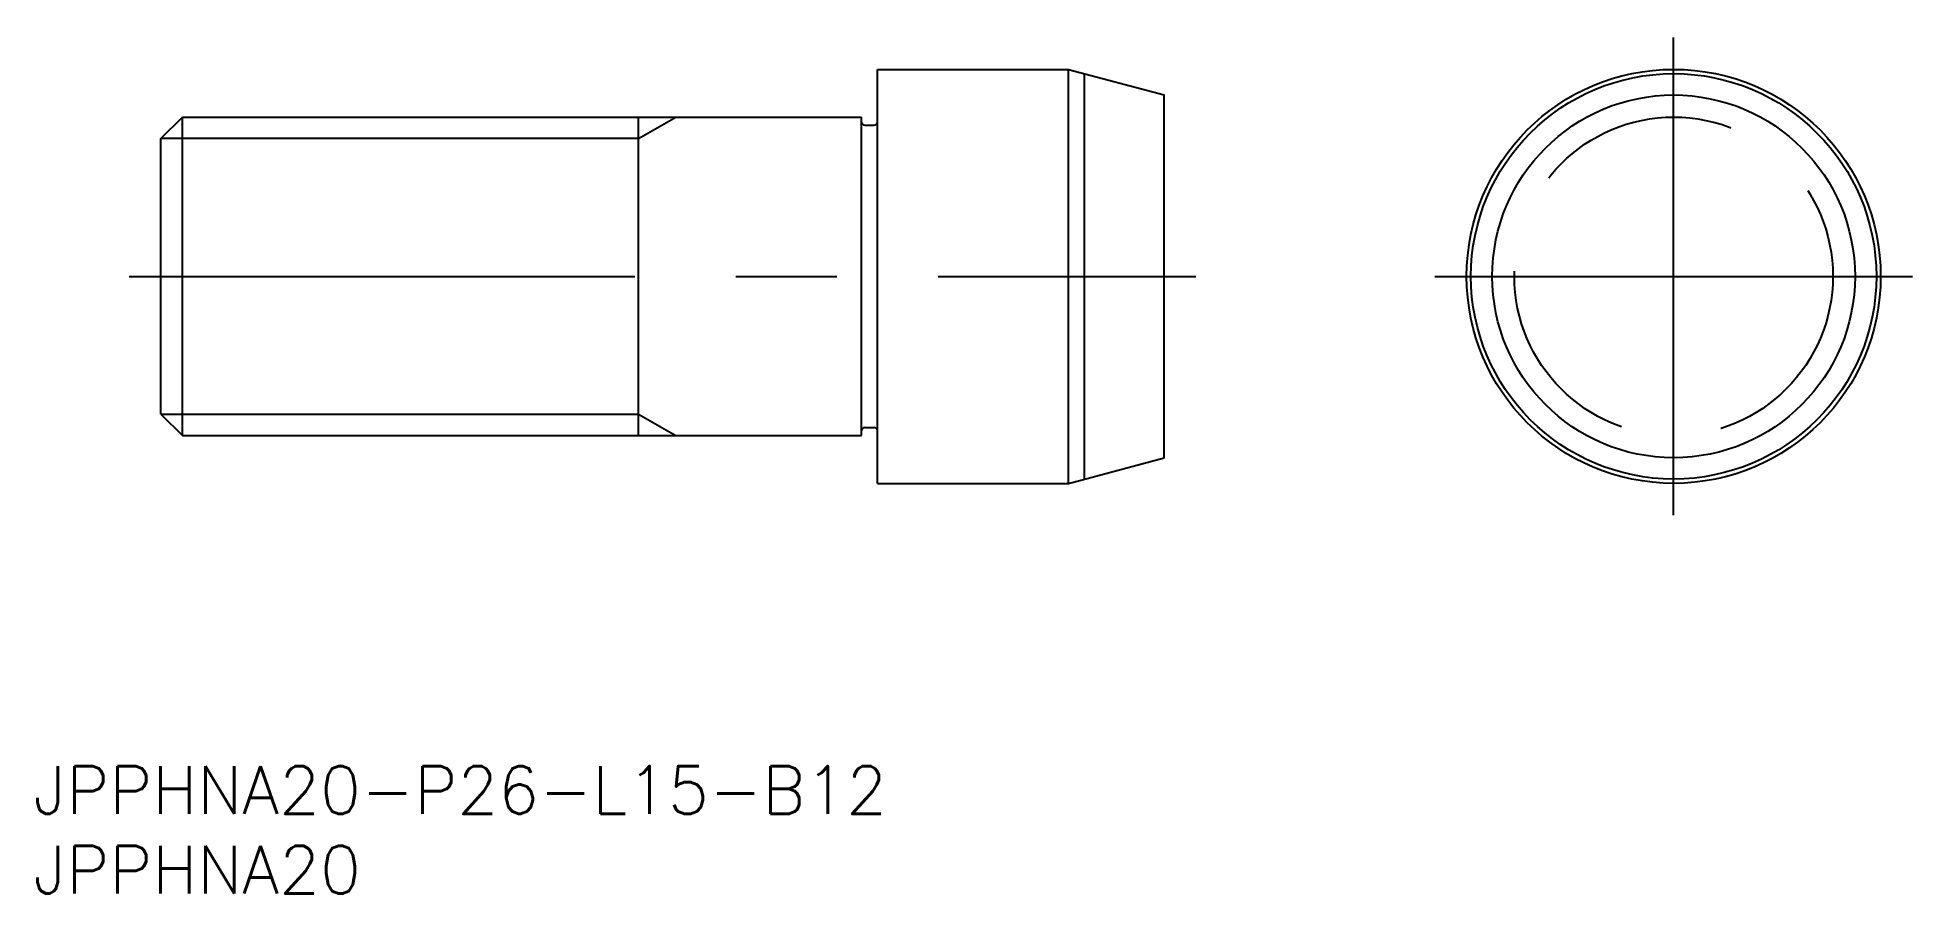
# Model space of a CAD drawing. Extents: x -103 to 15, y -39 to 15.
import ezdxf

# ---------------------------------------------------------------- set-up
doc = ezdxf.new("R2010")
doc.units = 0
doc.linetypes.add('CENTER', pattern=[50.8, 31.75, -6.35, 6.35, -6.35])
doc.linetypes.add('DASHED', pattern=[19.05, 12.7, -6.35])
doc.layers.get('0').update_dxf_attribs({"linetype": 'CONTINUOUS'})
doc.layers.add('CENTER', color=1, linetype='CENTER')
doc.styles.get("Standard").update_dxf_attribs({"font": 'txt.shx', "height": 3, "bigfont": 'bigfont.shx'})

msp = doc.modelspace()

# ---------------------------------------------------------------- linework, layer by layer
at = {"color": 7, "linetype": 'CONTINUOUS'}
for p, q in [((-50, 13), (-38, 13)), ((-50, -13), (-50, 13)), ((-38, 13), (-32, 11.39)), ((-38, -13), (-38, 13)), ((-37, -12.73), (-37, 12.73)), ((-32, -11.39), (-32, 11.39)), ((-95, 8.65), (-93.65, 10)), ((-93.65, 10), (-51, 10)), ((-93.65, -10), (-93.65, 10)), ((-65, -10), (-65, 10)), ((-51, -10), (-51, 10)), ((-50.8, 9.5), (-50.2, 9.5)), ((-95, -8.65), (-95, 8.65)), ((-95, -8.65), (-93.65, -10)), ((-93.65, -10), (-51, -10)), ((-50.8, -9.5), (-50.2, -9.5)), ((-38, -13), (-32, -11.39)), ((-50, -13), (-38, -13))]:
    msp.add_line(p, q, dxfattribs=at)
at = {"color": 3, "linetype": 'CONTINUOUS'}
for p, q in [((-65, 8.65), (-62.66, 10)), ((-65, 8.65), (-95, 8.65)), ((-95, -8.65), (-65, -8.65)), ((-65, -8.65), (-62.66, -10))]:
    msp.add_line(p, q, dxfattribs=at)
at = {"color": 7, "linetype": 'CONTINUOUS'}
for radius in [13, 12.73, 11.39]:
    msp.add_circle((0, 0), radius, dxfattribs=at)
at = {"color": 3, "linetype": 'DASHED'}
msp.add_circle((0, 0), 10, dxfattribs=at)
at = {"color": 7, "linetype": 'CONTINUOUS'}
for centre, start, end in [((-50.8, 9.7), 180, 270), ((-50.2, 9.7), 270, 0), ((-50.8, -9.7), 90, 180), ((-50.2, -9.7), 0, 90)]:
    msp.add_arc(centre, 0.2, start, end, dxfattribs=at)
at = {"layer": 'CENTER', "color": 1, "linetype": 'CENTER'}
for p, q in [((0, -15), (0, 15)), ((-97, 0), (-30, 0)), ((-15, 0), (15, 0))]:
    msp.add_line(p, q, dxfattribs=at)

# ---------------------------------------------------------------- texts
at = {"color": 7, "linetype": 'CONTINUOUS'}
for s, p in [('JPPHNA20-P26-L15-B12', (-103.01, -33.76)), ('JPPHNA20', (-103.01, -38.76))]:
    msp.add_text(s, height=3, dxfattribs=at).set_placement(p)

doc.saveas('drawing.dxf')
